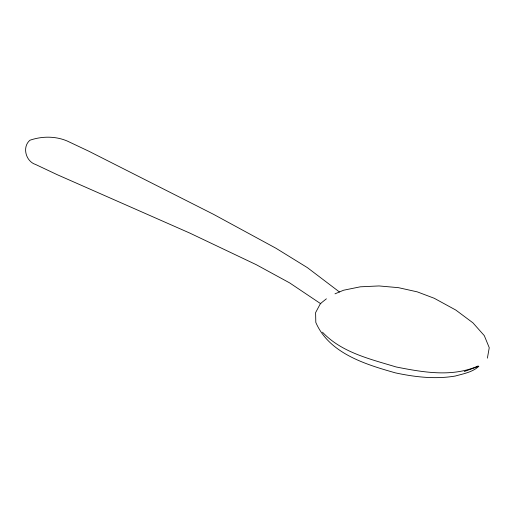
<?xml version="1.0" encoding="UTF-8"?>
<svg xmlns="http://www.w3.org/2000/svg" width="515" height="515" viewBox="0 0 515 515"><rect width="100%" height="100%" fill="white"/><g stroke="black" fill="none" stroke-linecap="round" stroke-linejoin="round"><path stroke-width="0.77" d="M487.396 358.15L489.25 347.709L484.312 335.658L472.912 322.821L455.827 310.069L434.229 298.269L417.292 291.87L398.462 287.666L379.027 285.941L360.3 286.816L343.576 290.228L334.982 293.84M326.401 298.809L320.433 303.586L315.605 312.618L315.811 322.435C329.259 353.515 365.637 364.414 395.365 372.854C414.987 377.057 435.317 379.426 455.26 376.034C463.326 373.781 472.609 372.178 478.873 366.268L464.26 371.508M478.178 365.94C452.267 377.508 422.899 372.261 396.106 366.957C370.311 359.097 341.619 352.575 322.48 332.188M320.864 303.818L289.681 282.915L256.245 264.684L189.726 233.05L57.068 174.617L35.625 164.491C25.821 161.44 21.9 147.103 29.889 140.254C41.908 136.082 55.652 135.986 67.401 141.104L88.844 151.23L213.474 214.304L275.969 248.256L307.397 267.646L339.462 291.992"/></g></svg>
